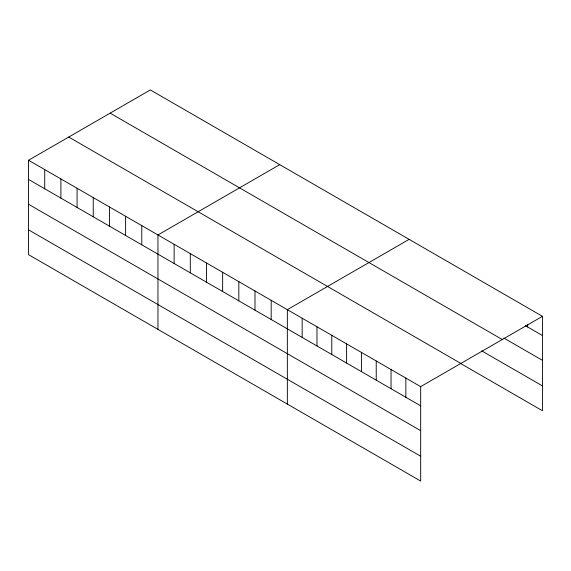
<?xml version="1.0" encoding="UTF-8"?>
<svg xmlns="http://www.w3.org/2000/svg" width="571" height="571" viewBox="0 0 571 571"><rect width="100%" height="100%" fill="white"/><g stroke="black" fill="none" stroke-linecap="round" stroke-linejoin="round"><path stroke-width="0.86" d="M28.55 160.251L420.67 386.638L420.67 481.06L28.55 254.666L28.55 160.251L150.33 89.94L542.45 316.334L542.45 410.749L460.233 363.284M279.726 164.648L157.953 234.959L157.953 329.374M409.129 239.356L287.349 309.668L287.349 404.082M420.67 386.638L542.45 316.334M525.413 325.684L542.45 335.52M503.936 338.111L542.45 360.344M110.139 113.144L502.266 339.531M481.717 350.858L542.45 385.925M68.734 137.047L460.861 363.434M28.55 179.437L420.67 405.831M28.55 204.268L420.67 430.655M28.55 229.842L420.67 456.236M527.64 324.349L527.64 326.969M405.86 378.088L405.86 397.273M391.042 369.537L391.042 388.723M376.232 360.979L376.232 380.172M361.414 352.428L361.414 371.621M346.604 343.878L346.604 363.063M331.794 335.327L331.794 354.512M316.976 326.769L316.976 345.962M302.166 318.218L302.166 337.411M271.175 300.332L271.175 319.517M255.001 290.989L255.001 310.181M238.828 281.653L238.828 300.838M222.647 272.31L222.647 291.503M206.474 262.974L206.474 282.167M190.3 253.638L190.3 272.824M174.126 244.295L174.126 263.488M141.772 225.616L141.772 244.809M125.599 216.281L125.599 235.473M109.425 206.945L109.425 226.13M93.251 197.602L93.251 216.794M77.078 188.266L77.078 207.459M60.897 178.93L60.897 198.116M44.724 169.587L44.724 188.78"/></g></svg>
